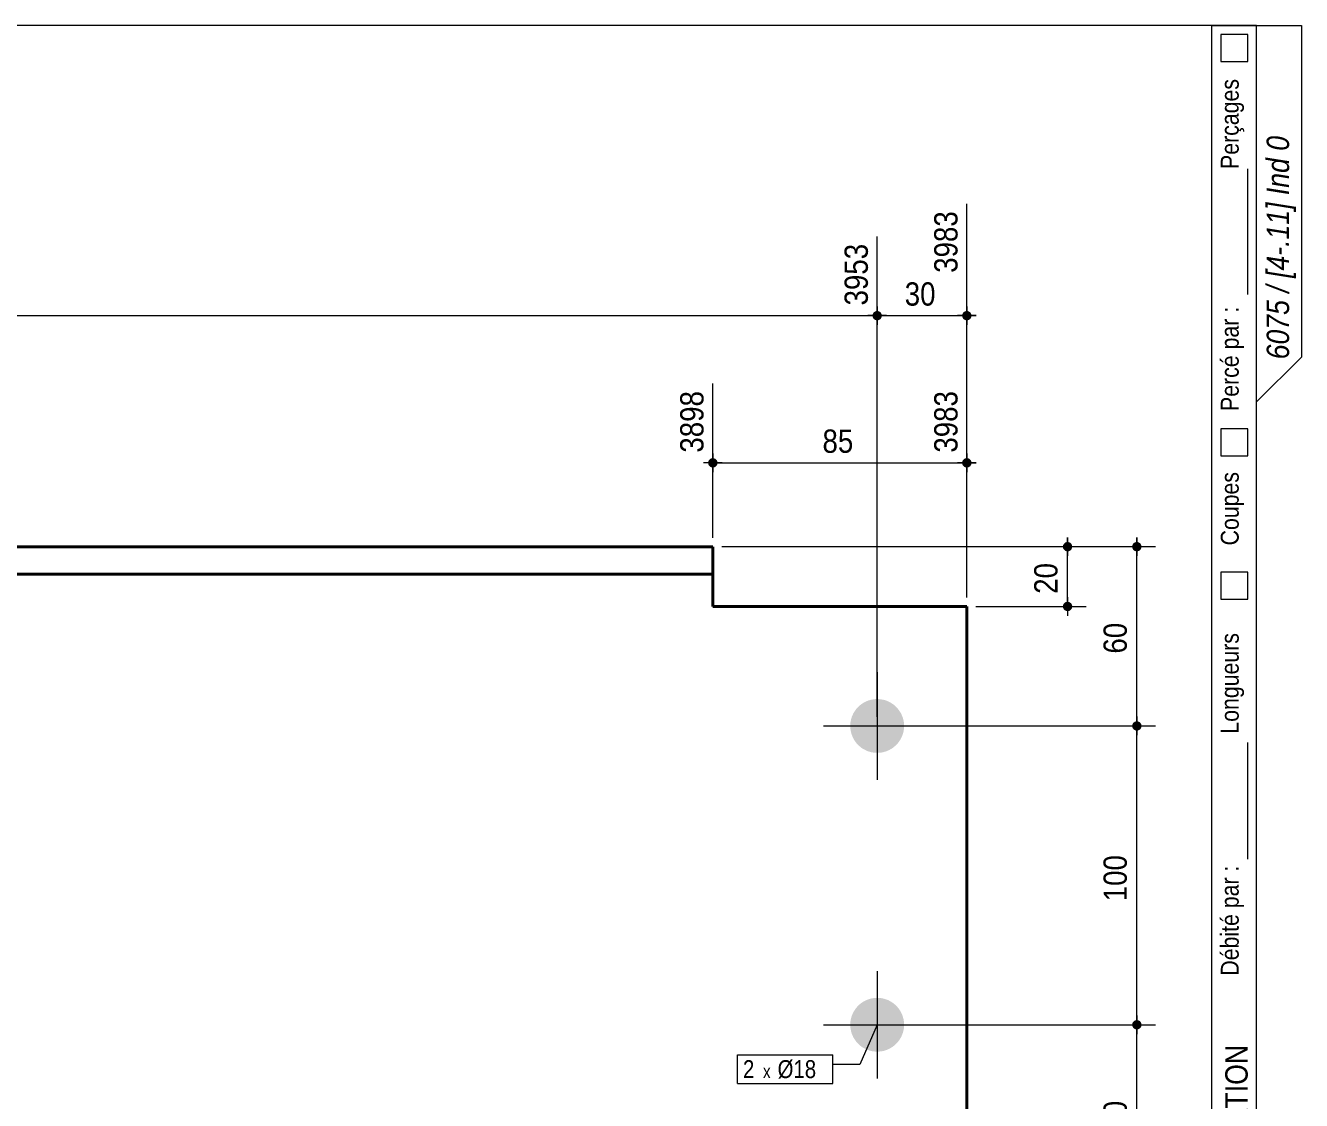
# Model space of a CAD drawing. Header units: millimetres. Extents: x 2 to 287, y 5 to 195.
# Drawn here: x 144.7 to 287, y 75.1 to 195 of the extents above; entities that cross this region are included whole.
import ezdxf

# ---------------------------------------------------------------- set-up
doc = ezdxf.new("R2010")
doc.units = ezdxf.units.MM
doc.linetypes.add('CACHE2', pattern=[1.190625, 0.79375, -0.396875])
for name, color, linetype, lineweight in [('Autre type objet', 1, 'Continuous', 0), ('Boulon', 7, 'Continuous', 0), ('Cache', 7, 'Continuous', 0), ('Cotation', 7, 'Continuous', 0), ('Désignation boulon', 3, 'Continuous', 0), ('Feuille dessin', 5, 'Continuous', 0), ('Piece', 2, 'Continuous', 0)]:
    doc.layers.add(name, color=color, linetype=linetype, lineweight=lineweight)
doc.styles.add('ARIAL', font='ARIAL.TTF')
doc.styles.add('ARIAL_ITALIC', font='ARIALI.TTF')
doc.styles.add('COMIC_SANS_MS', font='COMIC.TTF')

# ---------------------------------------------------------------- blocks, each defined once
blk = doc.blocks.new('*A1')
at = {"layer": 'Boulon'}
for points in [[(236.68, 116.93), (236.68, 117), (236.69, 117.08), (236.69, 117.15), (236.7, 117.22), (236.71, 117.3), (236.72, 117.37), (236.74, 117.44), (236.75, 117.51), (236.77, 117.59), (236.79, 117.66), (236.81, 117.73), (236.83, 117.8), (236.85, 117.87), (236.88, 117.94), (236.91, 118.01), (236.94, 118.07), (236.97, 118.14), (237, 118.21), (237.03, 118.27), (237.07, 118.34), (237.11, 118.4), (237.15, 118.46), (237.19, 118.52), (237.23, 118.58), (237.27, 118.64), (237.31, 118.7), (237.36, 118.76), (237.41, 118.82), (237.46, 118.87), (237.51, 118.93), (237.56, 118.98), (237.61, 119.03), (237.66, 119.08), (237.72, 119.13), (237.78, 119.18), (237.83, 119.22), (237.89, 119.27), (237.95, 119.31), (238.01, 119.35), (238.07, 119.39), (238.14, 119.43), (238.2, 119.47), (238.27, 119.5), (238.33, 119.54), (238.4, 119.57), (238.46, 119.6), (238.53, 119.63), (238.6, 119.66), (238.67, 119.68), (238.74, 119.71), (238.81, 119.73), (238.88, 119.75), (238.95, 119.77), (239.02, 119.78), (239.09, 119.8), (239.17, 119.81), (239.24, 119.82), (239.31, 119.83), (239.39, 119.84), (239.46, 119.85), (239.53, 119.85), (239.61, 119.86), (239.68, 119.86), (239.75, 119.86), (239.83, 119.85), (239.9, 119.85), (239.97, 119.84), (240.05, 119.83), (240.12, 119.82), (240.19, 119.81), (240.26, 119.8), (240.34, 119.78), (240.41, 119.77), (240.48, 119.75), (240.55, 119.73), (240.62, 119.71), (240.69, 119.68), (240.76, 119.66), (240.83, 119.63), (240.9, 119.6), (240.96, 119.57), (241.03, 119.54), (241.09, 119.5), (241.16, 119.47), (241.22, 119.43), (241.28, 119.39), (241.35, 119.35), (241.41, 119.31), (241.47, 119.27), (241.53, 119.22), (241.58, 119.18), (241.64, 119.13), (241.69, 119.08), (241.75, 119.03), (241.8, 118.98), (241.85, 118.93), (241.9, 118.87), (241.95, 118.82), (242, 118.76), (242.04, 118.7), (242.09, 118.64), (242.13, 118.58), (242.17, 118.52), (242.21, 118.46), (242.25, 118.4), (242.29, 118.34), (242.33, 118.27), (242.36, 118.21), (242.39, 118.14), (242.42, 118.07), (242.45, 118.01), (242.48, 117.94), (242.5, 117.87), (242.53, 117.8), (242.55, 117.73), (242.57, 117.66), (242.59, 117.59), (242.61, 117.51), (242.62, 117.44), (242.64, 117.37), (242.65, 117.3), (242.66, 117.22), (242.67, 117.15), (242.67, 117.08), (242.68, 117), (242.68, 116.93), (242.68, 116.86), (242.68, 116.78), (242.68, 116.71), (242.67, 116.64), (242.67, 116.56), (242.66, 116.49), (242.65, 116.42), (242.64, 116.34), (242.62, 116.27), (242.61, 116.2), (242.59, 116.13), (242.57, 116.06), (242.55, 115.99), (242.53, 115.92), (242.5, 115.85), (242.48, 115.78), (242.45, 115.71), (242.42, 115.64), (242.39, 115.57), (242.36, 115.51), (242.33, 115.44), (242.29, 115.38), (242.25, 115.31), (242.21, 115.25), (242.17, 115.19), (242.13, 115.13), (242.09, 115.07), (242.04, 115.01), (242, 114.95), (241.95, 114.9), (241.9, 114.84), (241.85, 114.79), (241.8, 114.74), (241.75, 114.68), (241.69, 114.63), (241.64, 114.59), (241.58, 114.54), (241.53, 114.49), (241.47, 114.45), (241.41, 114.4), (241.35, 114.36), (241.28, 114.32), (241.22, 114.28), (241.16, 114.25), (241.09, 114.21), (241.03, 114.18), (240.96, 114.15), (240.9, 114.11), (240.83, 114.09), (240.76, 114.06), (240.69, 114.03), (240.62, 114.01), (240.55, 113.99), (240.48, 113.97), (240.41, 113.95), (240.34, 113.93), (240.26, 113.91), (240.19, 113.9), (240.12, 113.89), (240.05, 113.88), (239.97, 113.87), (239.9, 113.87), (239.83, 113.86), (239.75, 113.86), (239.68, 113.86), (239.61, 113.86), (239.53, 113.86), (239.46, 113.87), (239.39, 113.87), (239.31, 113.88), (239.24, 113.89), (239.17, 113.9), (239.09, 113.91), (239.02, 113.93), (238.95, 113.95), (238.88, 113.97), (238.81, 113.99), (238.74, 114.01), (238.67, 114.03), (238.6, 114.06), (238.53, 114.09), (238.46, 114.11), (238.4, 114.15), (238.33, 114.18), (238.27, 114.21), (238.2, 114.25), (238.14, 114.28), (238.07, 114.32), (238.01, 114.36), (237.95, 114.4), (237.89, 114.45), (237.83, 114.49), (237.78, 114.54), (237.72, 114.59), (237.66, 114.63), (237.61, 114.68), (237.56, 114.74), (237.51, 114.79), (237.46, 114.84), (237.41, 114.9), (237.36, 114.95), (237.31, 115.01), (237.27, 115.07), (237.23, 115.13), (237.19, 115.19), (237.15, 115.25), (237.11, 115.31), (237.07, 115.38), (237.03, 115.44), (237, 115.51), (236.97, 115.57), (236.94, 115.64), (236.91, 115.71), (236.88, 115.78), (236.85, 115.85), (236.83, 115.92), (236.81, 115.99), (236.79, 116.06), (236.77, 116.13), (236.75, 116.2), (236.74, 116.27), (236.72, 116.34), (236.71, 116.42), (236.7, 116.49), (236.69, 116.56), (236.69, 116.64), (236.68, 116.71), (236.68, 116.78), (236.68, 116.86)], [(236.68, 83.6), (236.68, 83.67), (236.69, 83.74), (236.69, 83.82), (236.7, 83.89), (236.71, 83.96), (236.72, 84.04), (236.74, 84.11), (236.75, 84.18), (236.77, 84.25), (236.79, 84.32), (236.81, 84.39), (236.83, 84.46), (236.85, 84.53), (236.88, 84.6), (236.91, 84.67), (236.94, 84.74), (236.97, 84.81), (237, 84.87), (237.03, 84.94), (237.07, 85), (237.11, 85.07), (237.15, 85.13), (237.19, 85.19), (237.23, 85.25), (237.27, 85.31), (237.31, 85.37), (237.36, 85.43), (237.41, 85.48), (237.46, 85.54), (237.51, 85.59), (237.56, 85.65), (237.61, 85.7), (237.66, 85.75), (237.72, 85.8), (237.78, 85.84), (237.83, 85.89), (237.89, 85.93), (237.95, 85.98), (238.01, 86.02), (238.07, 86.06), (238.14, 86.1), (238.2, 86.13), (238.27, 86.17), (238.33, 86.2), (238.4, 86.24), (238.46, 86.27), (238.53, 86.3), (238.6, 86.32), (238.67, 86.35), (238.74, 86.37), (238.81, 86.39), (238.88, 86.42), (238.95, 86.43), (239.02, 86.45), (239.09, 86.47), (239.17, 86.48), (239.24, 86.49), (239.31, 86.5), (239.39, 86.51), (239.46, 86.52), (239.53, 86.52), (239.61, 86.52), (239.68, 86.52), (239.75, 86.52), (239.83, 86.52), (239.9, 86.52), (239.97, 86.51), (240.05, 86.5), (240.12, 86.49), (240.19, 86.48), (240.26, 86.47), (240.34, 86.45), (240.41, 86.43), (240.48, 86.42), (240.55, 86.39), (240.62, 86.37), (240.69, 86.35), (240.76, 86.32), (240.83, 86.3), (240.9, 86.27), (240.96, 86.24), (241.03, 86.2), (241.09, 86.17), (241.16, 86.13), (241.22, 86.1), (241.28, 86.06), (241.35, 86.02), (241.41, 85.98), (241.47, 85.93), (241.53, 85.89), (241.58, 85.84), (241.64, 85.8), (241.69, 85.75), (241.75, 85.7), (241.8, 85.65), (241.85, 85.59), (241.9, 85.54), (241.95, 85.48), (242, 85.43), (242.04, 85.37), (242.09, 85.31), (242.13, 85.25), (242.17, 85.19), (242.21, 85.13), (242.25, 85.07), (242.29, 85), (242.33, 84.94), (242.36, 84.87), (242.39, 84.81), (242.42, 84.74), (242.45, 84.67), (242.48, 84.6), (242.5, 84.53), (242.53, 84.46), (242.55, 84.39), (242.57, 84.32), (242.59, 84.25), (242.61, 84.18), (242.62, 84.11), (242.64, 84.04), (242.65, 83.96), (242.66, 83.89), (242.67, 83.82), (242.67, 83.74), (242.68, 83.67), (242.68, 83.6), (242.68, 83.52), (242.68, 83.45), (242.68, 83.38), (242.67, 83.3), (242.67, 83.23), (242.66, 83.16), (242.65, 83.08), (242.64, 83.01), (242.62, 82.94), (242.61, 82.87), (242.59, 82.79), (242.57, 82.72), (242.55, 82.65), (242.53, 82.58), (242.5, 82.51), (242.48, 82.44), (242.45, 82.38), (242.42, 82.31), (242.39, 82.24), (242.36, 82.17), (242.33, 82.11), (242.29, 82.05), (242.25, 81.98), (242.21, 81.92), (242.17, 81.86), (242.13, 81.8), (242.09, 81.74), (242.04, 81.68), (242, 81.62), (241.95, 81.56), (241.9, 81.51), (241.85, 81.46), (241.8, 81.4), (241.75, 81.35), (241.69, 81.3), (241.64, 81.25), (241.58, 81.2), (241.53, 81.16), (241.47, 81.11), (241.41, 81.07), (241.35, 81.03), (241.28, 80.99), (241.22, 80.95), (241.16, 80.91), (241.09, 80.88), (241.03, 80.84), (240.96, 80.81), (240.9, 80.78), (240.83, 80.75), (240.76, 80.72), (240.69, 80.7), (240.62, 80.68), (240.55, 80.65), (240.48, 80.63), (240.41, 80.61), (240.34, 80.6), (240.26, 80.58), (240.19, 80.57), (240.12, 80.56), (240.05, 80.55), (239.97, 80.54), (239.9, 80.53), (239.83, 80.53), (239.75, 80.52), (239.68, 80.52), (239.61, 80.52), (239.53, 80.53), (239.46, 80.53), (239.39, 80.54), (239.31, 80.55), (239.24, 80.56), (239.17, 80.57), (239.09, 80.58), (239.02, 80.6), (238.95, 80.61), (238.88, 80.63), (238.81, 80.65), (238.74, 80.68), (238.67, 80.7), (238.6, 80.72), (238.53, 80.75), (238.46, 80.78), (238.4, 80.81), (238.33, 80.84), (238.27, 80.88), (238.2, 80.91), (238.14, 80.95), (238.07, 80.99), (238.01, 81.03), (237.95, 81.07), (237.89, 81.11), (237.83, 81.16), (237.78, 81.2), (237.72, 81.25), (237.66, 81.3), (237.61, 81.35), (237.56, 81.4), (237.51, 81.46), (237.46, 81.51), (237.41, 81.56), (237.36, 81.62), (237.31, 81.68), (237.27, 81.74), (237.23, 81.8), (237.19, 81.86), (237.15, 81.92), (237.11, 81.98), (237.07, 82.05), (237.03, 82.11), (237, 82.17), (236.97, 82.24), (236.94, 82.31), (236.91, 82.38), (236.88, 82.44), (236.85, 82.51), (236.83, 82.58), (236.81, 82.65), (236.79, 82.72), (236.77, 82.79), (236.75, 82.87), (236.74, 82.94), (236.72, 83.01), (236.71, 83.08), (236.7, 83.16), (236.69, 83.23), (236.69, 83.3), (236.68, 83.38), (236.68, 83.45), (236.68, 83.52)]]:
    blk.add_hatch(color=256, dxfattribs=at).paths.add_polyline_path(points, flags=17)
at = {"layer": 'Boulon', "linetype": 'Continuous', "lineweight": 0}
for p, q in [((239.68, 122.86), (239.68, 110.86)), ((233.68, 116.86), (245.68, 116.86)), ((239.68, 89.52), (239.68, 77.52)), ((233.68, 83.52), (245.68, 83.52))]:
    blk.add_line(p, q, dxfattribs=at)
blk = doc.blocks.new('*A3')
at = {"layer": 'Cache', "color": 7, "linetype": 'CACHE2', "lineweight": 20}
blk.add_line((249.679859, 70.190429), (249.679859, 130.190429), dxfattribs=at)
at = {"layer": 'Piece', "color": 2, "linetype": 'Continuous', "lineweight": 40}
for p, q in [((221.346412, 136.857096), (141.346412, 136.857096)), ((221.346412, 136.857096), (221.346412, 133.79043)), ((221.346412, 133.79043), (141.346412, 133.79043)), ((221.346412, 133.79043), (221.346412, 130.190429)), ((221.346412, 130.190429), (249.679859, 130.190429)), ((249.679745, 70.190429), (249.679745, 130.190429))]:
    blk.add_line(p, q, dxfattribs=at)
blk = doc.blocks.new('*A4')
at = {"layer": 'Feuille dessin', "linetype": 'Continuous', "lineweight": 0}
for p, q in [((282, 195), (5, 195)), ((282, 5), (282, 195))]:
    blk.add_line(p, q, dxfattribs=at)
blk = doc.blocks.new('*A5')
at = {"layer": 'Autre type objet', "linetype": 'Continuous', "lineweight": 0}
for p, q in [((277, 42), (277, 195)), ((277, 195), (287, 195)), ((282, 42), (282, 195)), ((287, 195), (287, 158)), ((278, 194), (278, 191)), ((281, 194), (278, 194)), ((281, 191), (281, 194)), ((278, 191), (281, 191)), ((281, 165), (281, 179)), ((287, 158), (282, 153)), ((278, 150), (278, 147)), ((281, 150), (278, 150)), ((281, 147), (281, 150)), ((278, 147), (281, 147)), ((278, 134), (278, 131)), ((281, 134), (278, 134)), ((281, 131), (281, 134)), ((278, 131), (281, 131)), ((281, 102), (281, 115)), ((277, 42), (282, 42))]:
    blk.add_line(p, q, dxfattribs=at)
at = {"layer": 'Autre type objet', "width": 0.85}
for s, height, style, p in [('Perçages', 2, 'ARIAL', (280, 179)), ('6075 / [4-.11] Ind 0', 2.5, 'ARIAL_ITALIC', (285.619109, 157.760245)), ('Percé par :', 2, 'ARIAL', (280, 152)), ('Coupes', 2, 'ARIAL', (280, 137)), ('Longueurs', 2, 'ARIAL', (280, 116)), ('Débité par :', 2, 'ARIAL', (280, 89)), ('CONTROLE FABRICATION', 2.5, 'ARIAL', (281, 44))]:
    blk.add_text(s, height=height, rotation=90, dxfattribs=dict(at, style=style)).set_placement(p)
blk = doc.blocks.new('*A12')
at = {"layer": 'Cotation'}
for points in [[(268.61, 83), (268.59, 83.01), (268.56, 83.01), (268.54, 83.01), (268.51, 83.02), (268.49, 83.03), (268.46, 83.03), (268.44, 83.04), (268.42, 83.05), (268.39, 83.07), (268.37, 83.08), (268.35, 83.09), (268.33, 83.11), (268.31, 83.12), (268.29, 83.14), (268.27, 83.16), (268.25, 83.17), (268.24, 83.19), (268.22, 83.21), (268.21, 83.23), (268.19, 83.26), (268.18, 83.28), (268.17, 83.3), (268.16, 83.32), (268.15, 83.35), (268.14, 83.37), (268.13, 83.4), (268.13, 83.42), (268.12, 83.45), (268.12, 83.47), (268.12, 83.5), (268.12, 83.52), (268.12, 83.55), (268.12, 83.57), (268.12, 83.6), (268.13, 83.63), (268.13, 83.65), (268.14, 83.67), (268.15, 83.7), (268.16, 83.72), (268.17, 83.75), (268.18, 83.77), (268.19, 83.79), (268.21, 83.81), (268.22, 83.83), (268.24, 83.85), (268.25, 83.87), (268.27, 83.89), (268.29, 83.91), (268.31, 83.93), (268.33, 83.94), (268.35, 83.96), (268.37, 83.97), (268.39, 83.98), (268.42, 83.99), (268.44, 84), (268.46, 84.01), (268.49, 84.02), (268.51, 84.03), (268.54, 84.03), (268.56, 84.04), (268.59, 84.04), (268.61, 84.04), (268.64, 84.04), (268.66, 84.04), (268.69, 84.04), (268.72, 84.04), (268.74, 84.03), (268.77, 84.03), (268.79, 84.02), (268.81, 84.01), (268.84, 84), (268.86, 83.99), (268.88, 83.98), (268.91, 83.97), (268.93, 83.96), (268.95, 83.94), (268.97, 83.93), (268.99, 83.91), (269.01, 83.89), (269.02, 83.87), (269.04, 83.85), (269.06, 83.83), (269.07, 83.81), (269.09, 83.79), (269.1, 83.77), (269.11, 83.75), (269.12, 83.72), (269.13, 83.7), (269.14, 83.67), (269.14, 83.65), (269.15, 83.63), (269.15, 83.6), (269.16, 83.57), (269.16, 83.55), (269.16, 83.52), (269.16, 83.5), (269.16, 83.47), (269.15, 83.45), (269.15, 83.42), (269.14, 83.4), (269.14, 83.37), (269.13, 83.35), (269.12, 83.32), (269.11, 83.3), (269.1, 83.28), (269.09, 83.26), (269.07, 83.23), (269.06, 83.21), (269.04, 83.19), (269.02, 83.17), (269.01, 83.16), (268.99, 83.14), (268.97, 83.12), (268.95, 83.11), (268.93, 83.09), (268.91, 83.08), (268.88, 83.07), (268.86, 83.05), (268.84, 83.04), (268.81, 83.03), (268.79, 83.03), (268.77, 83.02), (268.74, 83.01), (268.72, 83.01), (268.69, 83.01), (268.66, 83), (268.64, 83)], [(268.61, 63), (268.59, 63.01), (268.56, 63.01), (268.54, 63.01), (268.51, 63.02), (268.49, 63.03), (268.46, 63.03), (268.44, 63.04), (268.42, 63.05), (268.39, 63.07), (268.37, 63.08), (268.35, 63.09), (268.33, 63.11), (268.31, 63.12), (268.29, 63.14), (268.27, 63.16), (268.25, 63.17), (268.24, 63.19), (268.22, 63.21), (268.21, 63.23), (268.19, 63.26), (268.18, 63.28), (268.17, 63.3), (268.16, 63.32), (268.15, 63.35), (268.14, 63.37), (268.13, 63.4), (268.13, 63.42), (268.12, 63.45), (268.12, 63.47), (268.12, 63.5), (268.12, 63.52), (268.12, 63.55), (268.12, 63.57), (268.12, 63.6), (268.13, 63.63), (268.13, 63.65), (268.14, 63.67), (268.15, 63.7), (268.16, 63.72), (268.17, 63.75), (268.18, 63.77), (268.19, 63.79), (268.21, 63.81), (268.22, 63.83), (268.24, 63.85), (268.25, 63.87), (268.27, 63.89), (268.29, 63.91), (268.31, 63.93), (268.33, 63.94), (268.35, 63.96), (268.37, 63.97), (268.39, 63.98), (268.42, 63.99), (268.44, 64), (268.46, 64.01), (268.49, 64.02), (268.51, 64.03), (268.54, 64.03), (268.56, 64.04), (268.59, 64.04), (268.61, 64.04), (268.64, 64.04), (268.66, 64.04), (268.69, 64.04), (268.72, 64.04), (268.74, 64.03), (268.77, 64.03), (268.79, 64.02), (268.81, 64.01), (268.84, 64), (268.86, 63.99), (268.88, 63.98), (268.91, 63.97), (268.93, 63.96), (268.95, 63.94), (268.97, 63.93), (268.99, 63.91), (269.01, 63.89), (269.02, 63.87), (269.04, 63.85), (269.06, 63.83), (269.07, 63.81), (269.09, 63.79), (269.1, 63.77), (269.11, 63.75), (269.12, 63.72), (269.13, 63.7), (269.14, 63.67), (269.14, 63.65), (269.15, 63.63), (269.15, 63.6), (269.16, 63.57), (269.16, 63.55), (269.16, 63.52), (269.16, 63.5), (269.16, 63.47), (269.15, 63.45), (269.15, 63.42), (269.14, 63.4), (269.14, 63.37), (269.13, 63.35), (269.12, 63.32), (269.11, 63.3), (269.1, 63.28), (269.09, 63.26), (269.07, 63.23), (269.06, 63.21), (269.04, 63.19), (269.02, 63.17), (269.01, 63.16), (268.99, 63.14), (268.97, 63.12), (268.95, 63.11), (268.93, 63.09), (268.91, 63.08), (268.88, 63.07), (268.86, 63.05), (268.84, 63.04), (268.81, 63.03), (268.79, 63.03), (268.77, 63.02), (268.74, 63.01), (268.72, 63.01), (268.69, 63.01), (268.66, 63), (268.64, 63)]]:
    blk.add_hatch(color=256, dxfattribs=at).paths.add_polyline_path(points, flags=17)
at = {"layer": 'Cotation', "linetype": 'Continuous', "lineweight": 0}
for p, q in [((268.64, 84.56), (268.64, 82.48)), ((268.64, 83.52), (268.64, 84.56)), ((240.68, 83.52), (270.72, 83.52)), ((267.6, 83.52), (269.68, 83.52)), ((268.64, 63.52), (268.64, 83.52)), ((268.64, 64.56), (268.64, 62.48)), ((222.35, 63.52), (270.72, 63.52)), ((267.6, 63.52), (269.68, 63.52)), ((268.64, 63.52), (268.64, 62.48))]:
    blk.add_line(p, q, dxfattribs=at)
at = {"layer": 'Cotation'}
for p in [(268.64, 83.52), (268.64, 63.52)]:
    blk.add_point(p, dxfattribs=at)
at = {"layer": 'Cotation', "style": 'ARIAL', "width": 0.85}
blk.add_text('60', height=2.6, rotation=90.0002, dxfattribs=at).set_placement((267.52, 71.6))
blk = doc.blocks.new('*A13')
at = {"layer": 'Cotation'}
for points in [[(268.61, 116.34), (268.59, 116.34), (268.56, 116.34), (268.54, 116.35), (268.51, 116.35), (268.49, 116.36), (268.46, 116.37), (268.44, 116.38), (268.42, 116.39), (268.39, 116.4), (268.37, 116.41), (268.35, 116.42), (268.33, 116.44), (268.31, 116.46), (268.29, 116.47), (268.27, 116.49), (268.25, 116.51), (268.24, 116.53), (268.22, 116.55), (268.21, 116.57), (268.19, 116.59), (268.18, 116.61), (268.17, 116.63), (268.16, 116.66), (268.15, 116.68), (268.14, 116.71), (268.13, 116.73), (268.13, 116.76), (268.12, 116.78), (268.12, 116.81), (268.12, 116.83), (268.12, 116.86), (268.12, 116.88), (268.12, 116.91), (268.12, 116.93), (268.13, 116.96), (268.13, 116.98), (268.14, 117.01), (268.15, 117.03), (268.16, 117.06), (268.17, 117.08), (268.18, 117.1), (268.19, 117.12), (268.21, 117.15), (268.22, 117.17), (268.24, 117.19), (268.25, 117.21), (268.27, 117.22), (268.29, 117.24), (268.31, 117.26), (268.33, 117.27), (268.35, 117.29), (268.37, 117.3), (268.39, 117.32), (268.42, 117.33), (268.44, 117.34), (268.46, 117.35), (268.49, 117.35), (268.51, 117.36), (268.54, 117.37), (268.56, 117.37), (268.59, 117.37), (268.61, 117.38), (268.64, 117.38), (268.66, 117.38), (268.69, 117.37), (268.72, 117.37), (268.74, 117.37), (268.77, 117.36), (268.79, 117.35), (268.81, 117.35), (268.84, 117.34), (268.86, 117.33), (268.88, 117.32), (268.91, 117.3), (268.93, 117.29), (268.95, 117.27), (268.97, 117.26), (268.99, 117.24), (269.01, 117.22), (269.02, 117.21), (269.04, 117.19), (269.06, 117.17), (269.07, 117.15), (269.09, 117.12), (269.1, 117.1), (269.11, 117.08), (269.12, 117.06), (269.13, 117.03), (269.14, 117.01), (269.14, 116.98), (269.15, 116.96), (269.15, 116.93), (269.16, 116.91), (269.16, 116.88), (269.16, 116.86), (269.16, 116.83), (269.16, 116.81), (269.15, 116.78), (269.15, 116.76), (269.14, 116.73), (269.14, 116.71), (269.13, 116.68), (269.12, 116.66), (269.11, 116.63), (269.1, 116.61), (269.09, 116.59), (269.07, 116.57), (269.06, 116.55), (269.04, 116.53), (269.02, 116.51), (269.01, 116.49), (268.99, 116.47), (268.97, 116.46), (268.95, 116.44), (268.93, 116.42), (268.91, 116.41), (268.88, 116.4), (268.86, 116.39), (268.84, 116.38), (268.81, 116.37), (268.79, 116.36), (268.77, 116.35), (268.74, 116.35), (268.72, 116.34), (268.69, 116.34), (268.66, 116.34), (268.64, 116.34)], [(268.61, 83), (268.59, 83.01), (268.56, 83.01), (268.54, 83.01), (268.51, 83.02), (268.49, 83.03), (268.46, 83.03), (268.44, 83.04), (268.42, 83.05), (268.39, 83.07), (268.37, 83.08), (268.35, 83.09), (268.33, 83.11), (268.31, 83.12), (268.29, 83.14), (268.27, 83.16), (268.25, 83.17), (268.24, 83.19), (268.22, 83.21), (268.21, 83.23), (268.19, 83.26), (268.18, 83.28), (268.17, 83.3), (268.16, 83.32), (268.15, 83.35), (268.14, 83.37), (268.13, 83.4), (268.13, 83.42), (268.12, 83.45), (268.12, 83.47), (268.12, 83.5), (268.12, 83.52), (268.12, 83.55), (268.12, 83.57), (268.12, 83.6), (268.13, 83.63), (268.13, 83.65), (268.14, 83.67), (268.15, 83.7), (268.16, 83.72), (268.17, 83.75), (268.18, 83.77), (268.19, 83.79), (268.21, 83.81), (268.22, 83.83), (268.24, 83.85), (268.25, 83.87), (268.27, 83.89), (268.29, 83.91), (268.31, 83.93), (268.33, 83.94), (268.35, 83.96), (268.37, 83.97), (268.39, 83.98), (268.42, 83.99), (268.44, 84), (268.46, 84.01), (268.49, 84.02), (268.51, 84.03), (268.54, 84.03), (268.56, 84.04), (268.59, 84.04), (268.61, 84.04), (268.64, 84.04), (268.66, 84.04), (268.69, 84.04), (268.72, 84.04), (268.74, 84.03), (268.77, 84.03), (268.79, 84.02), (268.81, 84.01), (268.84, 84), (268.86, 83.99), (268.88, 83.98), (268.91, 83.97), (268.93, 83.96), (268.95, 83.94), (268.97, 83.93), (268.99, 83.91), (269.01, 83.89), (269.02, 83.87), (269.04, 83.85), (269.06, 83.83), (269.07, 83.81), (269.09, 83.79), (269.1, 83.77), (269.11, 83.75), (269.12, 83.72), (269.13, 83.7), (269.14, 83.67), (269.14, 83.65), (269.15, 83.63), (269.15, 83.6), (269.16, 83.57), (269.16, 83.55), (269.16, 83.52), (269.16, 83.5), (269.16, 83.47), (269.15, 83.45), (269.15, 83.42), (269.14, 83.4), (269.14, 83.37), (269.13, 83.35), (269.12, 83.32), (269.11, 83.3), (269.1, 83.28), (269.09, 83.26), (269.07, 83.23), (269.06, 83.21), (269.04, 83.19), (269.02, 83.17), (269.01, 83.16), (268.99, 83.14), (268.97, 83.12), (268.95, 83.11), (268.93, 83.09), (268.91, 83.08), (268.88, 83.07), (268.86, 83.05), (268.84, 83.04), (268.81, 83.03), (268.79, 83.03), (268.77, 83.02), (268.74, 83.01), (268.72, 83.01), (268.69, 83.01), (268.66, 83), (268.64, 83)]]:
    blk.add_hatch(color=256, dxfattribs=at).paths.add_polyline_path(points, flags=17)
at = {"layer": 'Cotation', "linetype": 'Continuous', "lineweight": 0}
for p, q in [((240.68, 116.86), (270.72, 116.86)), ((267.6, 116.86), (269.68, 116.86)), ((268.64, 117.9), (268.64, 115.82)), ((268.64, 116.86), (268.64, 117.9)), ((268.64, 83.52), (268.64, 116.86)), ((268.64, 84.56), (268.64, 82.48)), ((240.68, 83.52), (270.72, 83.52)), ((267.6, 83.52), (269.68, 83.52)), ((268.64, 83.52), (268.64, 82.48))]:
    blk.add_line(p, q, dxfattribs=at)
at = {"layer": 'Cotation'}
for p in [(268.64, 116.86), (268.64, 83.52)]:
    blk.add_point(p, dxfattribs=at)
at = {"layer": 'Cotation', "style": 'ARIAL', "width": 0.85}
blk.add_text('100', height=2.6, rotation=90.0002, dxfattribs=at).set_placement((267.52, 97.3))
blk = doc.blocks.new('*A14')
at = {"layer": 'Cotation'}
for points in [[(268.61, 136.34), (268.59, 136.34), (268.56, 136.34), (268.54, 136.35), (268.51, 136.35), (268.49, 136.36), (268.46, 136.37), (268.44, 136.38), (268.42, 136.39), (268.39, 136.4), (268.37, 136.41), (268.35, 136.42), (268.33, 136.44), (268.31, 136.46), (268.29, 136.47), (268.27, 136.49), (268.25, 136.51), (268.24, 136.53), (268.22, 136.55), (268.21, 136.57), (268.19, 136.59), (268.18, 136.61), (268.17, 136.63), (268.16, 136.66), (268.15, 136.68), (268.14, 136.71), (268.13, 136.73), (268.13, 136.76), (268.12, 136.78), (268.12, 136.81), (268.12, 136.83), (268.12, 136.86), (268.12, 136.88), (268.12, 136.91), (268.12, 136.93), (268.13, 136.96), (268.13, 136.98), (268.14, 137.01), (268.15, 137.03), (268.16, 137.06), (268.17, 137.08), (268.18, 137.1), (268.19, 137.12), (268.21, 137.15), (268.22, 137.17), (268.24, 137.19), (268.25, 137.21), (268.27, 137.22), (268.29, 137.24), (268.31, 137.26), (268.33, 137.27), (268.35, 137.29), (268.37, 137.3), (268.39, 137.32), (268.42, 137.33), (268.44, 137.34), (268.46, 137.35), (268.49, 137.35), (268.51, 137.36), (268.54, 137.37), (268.56, 137.37), (268.59, 137.37), (268.61, 137.38), (268.64, 137.38), (268.66, 137.38), (268.69, 137.37), (268.72, 137.37), (268.74, 137.37), (268.77, 137.36), (268.79, 137.35), (268.81, 137.35), (268.84, 137.34), (268.86, 137.33), (268.88, 137.32), (268.91, 137.3), (268.93, 137.29), (268.95, 137.27), (268.97, 137.26), (268.99, 137.24), (269.01, 137.22), (269.02, 137.21), (269.04, 137.19), (269.06, 137.17), (269.07, 137.15), (269.09, 137.12), (269.1, 137.1), (269.11, 137.08), (269.12, 137.06), (269.13, 137.03), (269.14, 137.01), (269.14, 136.98), (269.15, 136.96), (269.15, 136.93), (269.16, 136.91), (269.16, 136.88), (269.16, 136.86), (269.16, 136.83), (269.16, 136.81), (269.15, 136.78), (269.15, 136.76), (269.14, 136.73), (269.14, 136.71), (269.13, 136.68), (269.12, 136.66), (269.11, 136.63), (269.1, 136.61), (269.09, 136.59), (269.07, 136.57), (269.06, 136.55), (269.04, 136.53), (269.02, 136.51), (269.01, 136.49), (268.99, 136.47), (268.97, 136.46), (268.95, 136.44), (268.93, 136.42), (268.91, 136.41), (268.88, 136.4), (268.86, 136.39), (268.84, 136.38), (268.81, 136.37), (268.79, 136.36), (268.77, 136.35), (268.74, 136.35), (268.72, 136.34), (268.69, 136.34), (268.66, 136.34), (268.64, 136.34)], [(268.61, 116.34), (268.59, 116.34), (268.56, 116.34), (268.54, 116.35), (268.51, 116.35), (268.49, 116.36), (268.46, 116.37), (268.44, 116.38), (268.42, 116.39), (268.39, 116.4), (268.37, 116.41), (268.35, 116.42), (268.33, 116.44), (268.31, 116.46), (268.29, 116.47), (268.27, 116.49), (268.25, 116.51), (268.24, 116.53), (268.22, 116.55), (268.21, 116.57), (268.19, 116.59), (268.18, 116.61), (268.17, 116.63), (268.16, 116.66), (268.15, 116.68), (268.14, 116.71), (268.13, 116.73), (268.13, 116.76), (268.12, 116.78), (268.12, 116.81), (268.12, 116.83), (268.12, 116.86), (268.12, 116.88), (268.12, 116.91), (268.12, 116.93), (268.13, 116.96), (268.13, 116.98), (268.14, 117.01), (268.15, 117.03), (268.16, 117.06), (268.17, 117.08), (268.18, 117.1), (268.19, 117.12), (268.21, 117.15), (268.22, 117.17), (268.24, 117.19), (268.25, 117.21), (268.27, 117.22), (268.29, 117.24), (268.31, 117.26), (268.33, 117.27), (268.35, 117.29), (268.37, 117.3), (268.39, 117.32), (268.42, 117.33), (268.44, 117.34), (268.46, 117.35), (268.49, 117.35), (268.51, 117.36), (268.54, 117.37), (268.56, 117.37), (268.59, 117.37), (268.61, 117.38), (268.64, 117.38), (268.66, 117.38), (268.69, 117.37), (268.72, 117.37), (268.74, 117.37), (268.77, 117.36), (268.79, 117.35), (268.81, 117.35), (268.84, 117.34), (268.86, 117.33), (268.88, 117.32), (268.91, 117.3), (268.93, 117.29), (268.95, 117.27), (268.97, 117.26), (268.99, 117.24), (269.01, 117.22), (269.02, 117.21), (269.04, 117.19), (269.06, 117.17), (269.07, 117.15), (269.09, 117.12), (269.1, 117.1), (269.11, 117.08), (269.12, 117.06), (269.13, 117.03), (269.14, 117.01), (269.14, 116.98), (269.15, 116.96), (269.15, 116.93), (269.16, 116.91), (269.16, 116.88), (269.16, 116.86), (269.16, 116.83), (269.16, 116.81), (269.15, 116.78), (269.15, 116.76), (269.14, 116.73), (269.14, 116.71), (269.13, 116.68), (269.12, 116.66), (269.11, 116.63), (269.1, 116.61), (269.09, 116.59), (269.07, 116.57), (269.06, 116.55), (269.04, 116.53), (269.02, 116.51), (269.01, 116.49), (268.99, 116.47), (268.97, 116.46), (268.95, 116.44), (268.93, 116.42), (268.91, 116.41), (268.88, 116.4), (268.86, 116.39), (268.84, 116.38), (268.81, 116.37), (268.79, 116.36), (268.77, 116.35), (268.74, 116.35), (268.72, 116.34), (268.69, 116.34), (268.66, 116.34), (268.64, 116.34)]]:
    blk.add_hatch(color=256, dxfattribs=at).paths.add_polyline_path(points, flags=17)
at = {"layer": 'Cotation', "linetype": 'Continuous', "lineweight": 0}
for p, q in [((222.35, 136.86), (270.72, 136.86)), ((267.6, 136.86), (269.68, 136.86)), ((268.64, 137.9), (268.64, 135.82)), ((268.64, 136.86), (268.64, 137.9)), ((268.64, 116.86), (268.64, 136.86)), ((240.68, 116.86), (270.72, 116.86)), ((267.6, 116.86), (269.68, 116.86)), ((268.64, 117.9), (268.64, 115.82)), ((268.64, 116.86), (268.64, 115.82))]:
    blk.add_line(p, q, dxfattribs=at)
at = {"layer": 'Cotation'}
for p in [(268.64, 136.86), (268.64, 116.86)]:
    blk.add_point(p, dxfattribs=at)
at = {"layer": 'Cotation', "style": 'ARIAL', "width": 0.85}
blk.add_text('60', height=2.6, rotation=90.0002, dxfattribs=at).set_placement((267.52, 124.93))
blk = doc.blocks.new('*A16')
at = {"layer": 'Cotation'}
for points in [[(260.89, 136.34), (260.86, 136.34), (260.84, 136.34), (260.81, 136.35), (260.79, 136.35), (260.76, 136.36), (260.74, 136.37), (260.72, 136.38), (260.69, 136.39), (260.67, 136.4), (260.65, 136.41), (260.63, 136.42), (260.6, 136.44), (260.58, 136.46), (260.57, 136.47), (260.55, 136.49), (260.53, 136.51), (260.51, 136.53), (260.5, 136.55), (260.48, 136.57), (260.47, 136.59), (260.46, 136.61), (260.44, 136.63), (260.43, 136.66), (260.42, 136.68), (260.42, 136.71), (260.41, 136.73), (260.4, 136.76), (260.4, 136.78), (260.4, 136.81), (260.39, 136.83), (260.39, 136.86), (260.39, 136.88), (260.4, 136.91), (260.4, 136.93), (260.4, 136.96), (260.41, 136.98), (260.42, 137.01), (260.42, 137.03), (260.43, 137.06), (260.44, 137.08), (260.46, 137.1), (260.47, 137.12), (260.48, 137.15), (260.5, 137.17), (260.51, 137.19), (260.53, 137.21), (260.55, 137.22), (260.57, 137.24), (260.58, 137.26), (260.6, 137.27), (260.63, 137.29), (260.65, 137.3), (260.67, 137.32), (260.69, 137.33), (260.72, 137.34), (260.74, 137.35), (260.76, 137.35), (260.79, 137.36), (260.81, 137.37), (260.84, 137.37), (260.86, 137.37), (260.89, 137.38), (260.91, 137.38), (260.94, 137.38), (260.97, 137.37), (260.99, 137.37), (261.02, 137.37), (261.04, 137.36), (261.07, 137.35), (261.09, 137.35), (261.11, 137.34), (261.14, 137.33), (261.16, 137.32), (261.18, 137.3), (261.2, 137.29), (261.22, 137.27), (261.24, 137.26), (261.26, 137.24), (261.28, 137.22), (261.3, 137.21), (261.32, 137.19), (261.33, 137.17), (261.35, 137.15), (261.36, 137.12), (261.37, 137.1), (261.38, 137.08), (261.39, 137.06), (261.4, 137.03), (261.41, 137.01), (261.42, 136.98), (261.42, 136.96), (261.43, 136.93), (261.43, 136.91), (261.43, 136.88), (261.43, 136.86), (261.43, 136.83), (261.43, 136.81), (261.43, 136.78), (261.42, 136.76), (261.42, 136.73), (261.41, 136.71), (261.4, 136.68), (261.39, 136.66), (261.38, 136.63), (261.37, 136.61), (261.36, 136.59), (261.35, 136.57), (261.33, 136.55), (261.32, 136.53), (261.3, 136.51), (261.28, 136.49), (261.26, 136.47), (261.24, 136.46), (261.22, 136.44), (261.2, 136.42), (261.18, 136.41), (261.16, 136.4), (261.14, 136.39), (261.11, 136.38), (261.09, 136.37), (261.07, 136.36), (261.04, 136.35), (261.02, 136.35), (260.99, 136.34), (260.97, 136.34), (260.94, 136.34), (260.91, 136.34)], [(260.89, 129.67), (260.86, 129.67), (260.84, 129.68), (260.81, 129.68), (260.79, 129.69), (260.76, 129.69), (260.74, 129.7), (260.72, 129.71), (260.69, 129.72), (260.67, 129.73), (260.65, 129.74), (260.63, 129.76), (260.6, 129.77), (260.58, 129.79), (260.57, 129.81), (260.55, 129.82), (260.53, 129.84), (260.51, 129.86), (260.5, 129.88), (260.48, 129.9), (260.47, 129.92), (260.46, 129.95), (260.44, 129.97), (260.43, 129.99), (260.42, 130.02), (260.42, 130.04), (260.41, 130.06), (260.4, 130.09), (260.4, 130.11), (260.4, 130.14), (260.39, 130.16), (260.39, 130.19), (260.39, 130.22), (260.4, 130.24), (260.4, 130.27), (260.4, 130.29), (260.41, 130.32), (260.42, 130.34), (260.42, 130.37), (260.43, 130.39), (260.44, 130.41), (260.46, 130.44), (260.47, 130.46), (260.48, 130.48), (260.5, 130.5), (260.51, 130.52), (260.53, 130.54), (260.55, 130.56), (260.57, 130.58), (260.58, 130.59), (260.6, 130.61), (260.63, 130.62), (260.65, 130.64), (260.67, 130.65), (260.69, 130.66), (260.72, 130.67), (260.74, 130.68), (260.76, 130.69), (260.79, 130.69), (260.81, 130.7), (260.84, 130.7), (260.86, 130.71), (260.89, 130.71), (260.91, 130.71), (260.94, 130.71), (260.97, 130.71), (260.99, 130.7), (261.02, 130.7), (261.04, 130.69), (261.07, 130.69), (261.09, 130.68), (261.11, 130.67), (261.14, 130.66), (261.16, 130.65), (261.18, 130.64), (261.2, 130.62), (261.22, 130.61), (261.24, 130.59), (261.26, 130.58), (261.28, 130.56), (261.3, 130.54), (261.32, 130.52), (261.33, 130.5), (261.35, 130.48), (261.36, 130.46), (261.37, 130.44), (261.38, 130.41), (261.39, 130.39), (261.4, 130.37), (261.41, 130.34), (261.42, 130.32), (261.42, 130.29), (261.43, 130.27), (261.43, 130.24), (261.43, 130.22), (261.43, 130.19), (261.43, 130.16), (261.43, 130.14), (261.43, 130.11), (261.42, 130.09), (261.42, 130.06), (261.41, 130.04), (261.4, 130.02), (261.39, 129.99), (261.38, 129.97), (261.37, 129.95), (261.36, 129.92), (261.35, 129.9), (261.33, 129.88), (261.32, 129.86), (261.3, 129.84), (261.28, 129.82), (261.26, 129.81), (261.24, 129.79), (261.22, 129.77), (261.2, 129.76), (261.18, 129.74), (261.16, 129.73), (261.14, 129.72), (261.11, 129.71), (261.09, 129.7), (261.07, 129.69), (261.04, 129.69), (261.02, 129.68), (260.99, 129.68), (260.97, 129.67), (260.94, 129.67), (260.91, 129.67)]]:
    blk.add_hatch(color=256, dxfattribs=at).paths.add_polyline_path(points, flags=17)
at = {"layer": 'Cotation', "linetype": 'Continuous', "lineweight": 0}
for p, q in [((222.35, 136.86), (262.99, 136.86)), ((259.87, 136.86), (261.95, 136.86)), ((260.91, 137.9), (260.91, 135.82)), ((260.91, 136.86), (260.91, 137.9)), ((260.91, 130.19), (260.91, 136.86)), ((260.91, 131.23), (260.91, 129.15)), ((250.68, 130.19), (262.99, 130.19)), ((259.87, 130.19), (261.95, 130.19)), ((260.91, 130.19), (260.91, 129.15))]:
    blk.add_line(p, q, dxfattribs=at)
at = {"layer": 'Cotation'}
for p in [(260.91, 136.86), (260.91, 130.19)]:
    blk.add_point(p, dxfattribs=at)
at = {"layer": 'Cotation', "style": 'ARIAL', "width": 0.85}
blk.add_text('20', height=2.6, rotation=90.0002, dxfattribs=at).set_placement((259.79, 131.6))
blk = doc.blocks.new('*A20')
at = {"layer": 'Cotation'}
for points in [[(221.32, 145.69), (221.3, 145.69), (221.27, 145.7), (221.24, 145.7), (221.22, 145.71), (221.2, 145.71), (221.17, 145.72), (221.15, 145.73), (221.12, 145.74), (221.1, 145.75), (221.08, 145.76), (221.06, 145.78), (221.04, 145.79), (221.02, 145.81), (221, 145.83), (220.98, 145.84), (220.96, 145.86), (220.94, 145.88), (220.93, 145.9), (220.91, 145.92), (220.9, 145.94), (220.89, 145.97), (220.88, 145.99), (220.87, 146.01), (220.86, 146.04), (220.85, 146.06), (220.84, 146.08), (220.84, 146.11), (220.83, 146.13), (220.83, 146.16), (220.83, 146.18), (220.83, 146.21), (220.83, 146.24), (220.83, 146.26), (220.83, 146.29), (220.84, 146.31), (220.84, 146.34), (220.85, 146.36), (220.86, 146.39), (220.87, 146.41), (220.88, 146.43), (220.89, 146.46), (220.9, 146.48), (220.91, 146.5), (220.93, 146.52), (220.94, 146.54), (220.96, 146.56), (220.98, 146.58), (221, 146.6), (221.02, 146.61), (221.04, 146.63), (221.06, 146.64), (221.08, 146.66), (221.1, 146.67), (221.12, 146.68), (221.15, 146.69), (221.17, 146.7), (221.2, 146.71), (221.22, 146.71), (221.24, 146.72), (221.27, 146.72), (221.3, 146.73), (221.32, 146.73), (221.35, 146.73), (221.37, 146.73), (221.4, 146.73), (221.42, 146.72), (221.45, 146.72), (221.47, 146.71), (221.5, 146.71), (221.52, 146.7), (221.55, 146.69), (221.57, 146.68), (221.59, 146.67), (221.61, 146.66), (221.64, 146.64), (221.66, 146.63), (221.68, 146.61), (221.7, 146.6), (221.71, 146.58), (221.73, 146.56), (221.75, 146.54), (221.76, 146.52), (221.78, 146.5), (221.79, 146.48), (221.81, 146.46), (221.82, 146.43), (221.83, 146.41), (221.84, 146.39), (221.84, 146.36), (221.85, 146.34), (221.86, 146.31), (221.86, 146.29), (221.86, 146.26), (221.87, 146.24), (221.87, 146.21), (221.87, 146.18), (221.86, 146.16), (221.86, 146.13), (221.86, 146.11), (221.85, 146.08), (221.84, 146.06), (221.84, 146.04), (221.83, 146.01), (221.82, 145.99), (221.81, 145.97), (221.79, 145.94), (221.78, 145.92), (221.76, 145.9), (221.75, 145.88), (221.73, 145.86), (221.71, 145.84), (221.7, 145.83), (221.68, 145.81), (221.66, 145.79), (221.64, 145.78), (221.61, 145.76), (221.59, 145.75), (221.57, 145.74), (221.55, 145.73), (221.52, 145.72), (221.5, 145.71), (221.47, 145.71), (221.45, 145.7), (221.42, 145.7), (221.4, 145.69), (221.37, 145.69), (221.35, 145.69)], [(249.65, 145.69), (249.63, 145.69), (249.6, 145.7), (249.58, 145.7), (249.55, 145.71), (249.53, 145.71), (249.5, 145.72), (249.48, 145.73), (249.46, 145.74), (249.43, 145.75), (249.41, 145.76), (249.39, 145.78), (249.37, 145.79), (249.35, 145.81), (249.33, 145.83), (249.31, 145.84), (249.29, 145.86), (249.28, 145.88), (249.26, 145.9), (249.25, 145.92), (249.23, 145.94), (249.22, 145.97), (249.21, 145.99), (249.2, 146.01), (249.19, 146.04), (249.18, 146.06), (249.18, 146.08), (249.17, 146.11), (249.17, 146.13), (249.16, 146.16), (249.16, 146.18), (249.16, 146.21), (249.16, 146.24), (249.16, 146.26), (249.17, 146.29), (249.17, 146.31), (249.18, 146.34), (249.18, 146.36), (249.19, 146.39), (249.2, 146.41), (249.21, 146.43), (249.22, 146.46), (249.23, 146.48), (249.25, 146.5), (249.26, 146.52), (249.28, 146.54), (249.29, 146.56), (249.31, 146.58), (249.33, 146.6), (249.35, 146.61), (249.37, 146.63), (249.39, 146.64), (249.41, 146.66), (249.43, 146.67), (249.46, 146.68), (249.48, 146.69), (249.5, 146.7), (249.53, 146.71), (249.55, 146.71), (249.58, 146.72), (249.6, 146.72), (249.63, 146.73), (249.65, 146.73), (249.68, 146.73), (249.71, 146.73), (249.73, 146.73), (249.76, 146.72), (249.78, 146.72), (249.81, 146.71), (249.83, 146.71), (249.85, 146.7), (249.88, 146.69), (249.9, 146.68), (249.92, 146.67), (249.95, 146.66), (249.97, 146.64), (249.99, 146.63), (250.01, 146.61), (250.03, 146.6), (250.05, 146.58), (250.07, 146.56), (250.08, 146.54), (250.1, 146.52), (250.11, 146.5), (250.13, 146.48), (250.14, 146.46), (250.15, 146.43), (250.16, 146.41), (250.17, 146.39), (250.18, 146.36), (250.18, 146.34), (250.19, 146.31), (250.19, 146.29), (250.2, 146.26), (250.2, 146.24), (250.2, 146.21), (250.2, 146.18), (250.2, 146.16), (250.19, 146.13), (250.19, 146.11), (250.18, 146.08), (250.18, 146.06), (250.17, 146.04), (250.16, 146.01), (250.15, 145.99), (250.14, 145.97), (250.13, 145.94), (250.11, 145.92), (250.1, 145.9), (250.08, 145.88), (250.07, 145.86), (250.05, 145.84), (250.03, 145.83), (250.01, 145.81), (249.99, 145.79), (249.97, 145.78), (249.95, 145.76), (249.92, 145.75), (249.9, 145.74), (249.88, 145.73), (249.85, 145.72), (249.83, 145.71), (249.81, 145.71), (249.78, 145.7), (249.76, 145.7), (249.73, 145.69), (249.71, 145.69), (249.68, 145.69)]]:
    blk.add_hatch(color=256, dxfattribs=at).paths.add_polyline_path(points, flags=17)
at = {"layer": 'Cotation', "linetype": 'Continuous', "lineweight": 0}
for p, q in [((221.35, 137.86), (221.35, 155.06)), ((249.68, 131.19), (249.68, 155.06)), ((221.35, 147.25), (221.35, 145.17)), ((249.68, 147.25), (249.68, 145.17)), ((222.39, 146.21), (220.31, 146.21)), ((221.35, 146.21), (220.31, 146.21)), ((221.35, 146.21), (249.68, 146.21)), ((250.72, 146.21), (248.64, 146.21)), ((249.68, 146.21), (250.72, 146.21))]:
    blk.add_line(p, q, dxfattribs=at)
at = {"layer": 'Cotation'}
for p in [(221.35, 146.21), (249.68, 146.21)]:
    blk.add_point(p, dxfattribs=at)
at = {"layer": 'Cotation', "style": 'ARIAL', "width": 0.85}
for s, p in [('3898', (220.31, 147.35)), ('3983', (248.64, 147.35))]:
    blk.add_text(s, height=2.6, rotation=90.0002, dxfattribs=at).set_placement(p)
blk.add_text('85', height=2.6, dxfattribs=at).set_placement((233.58, 147.33))
blk = doc.blocks.new('*A22')
at = {"layer": 'Cotation'}
blk.add_hatch(color=256, dxfattribs=at).paths.add_polyline_path([(239.65, 162.11), (239.63, 162.11), (239.6, 162.12), (239.58, 162.12), (239.55, 162.13), (239.53, 162.13), (239.5, 162.14), (239.48, 162.15), (239.46, 162.16), (239.43, 162.17), (239.41, 162.18), (239.39, 162.2), (239.37, 162.21), (239.35, 162.23), (239.33, 162.25), (239.31, 162.26), (239.29, 162.28), (239.28, 162.3), (239.26, 162.32), (239.25, 162.34), (239.23, 162.36), (239.22, 162.39), (239.21, 162.41), (239.2, 162.43), (239.19, 162.46), (239.18, 162.48), (239.18, 162.5), (239.17, 162.53), (239.17, 162.55), (239.16, 162.58), (239.16, 162.61), (239.16, 162.63), (239.16, 162.66), (239.16, 162.68), (239.17, 162.71), (239.17, 162.73), (239.18, 162.76), (239.18, 162.78), (239.19, 162.81), (239.2, 162.83), (239.21, 162.85), (239.22, 162.88), (239.23, 162.9), (239.25, 162.92), (239.26, 162.94), (239.28, 162.96), (239.29, 162.98), (239.31, 163), (239.33, 163.02), (239.35, 163.03), (239.37, 163.05), (239.39, 163.06), (239.41, 163.08), (239.43, 163.09), (239.46, 163.1), (239.48, 163.11), (239.5, 163.12), (239.53, 163.13), (239.55, 163.13), (239.58, 163.14), (239.6, 163.14), (239.63, 163.15), (239.65, 163.15), (239.68, 163.15), (239.71, 163.15), (239.73, 163.15), (239.76, 163.14), (239.78, 163.14), (239.81, 163.13), (239.83, 163.13), (239.85, 163.12), (239.88, 163.11), (239.9, 163.1), (239.92, 163.09), (239.95, 163.08), (239.97, 163.06), (239.99, 163.05), (240.01, 163.03), (240.03, 163.02), (240.05, 163), (240.06, 162.98), (240.08, 162.96), (240.1, 162.94), (240.11, 162.92), (240.13, 162.9), (240.14, 162.88), (240.15, 162.85), (240.16, 162.83), (240.17, 162.81), (240.18, 162.78), (240.18, 162.76), (240.19, 162.73), (240.19, 162.71), (240.2, 162.68), (240.2, 162.66), (240.2, 162.63), (240.2, 162.61), (240.2, 162.58), (240.19, 162.55), (240.19, 162.53), (240.18, 162.5), (240.18, 162.48), (240.17, 162.46), (240.16, 162.43), (240.15, 162.41), (240.14, 162.39), (240.13, 162.36), (240.11, 162.34), (240.1, 162.32), (240.08, 162.3), (240.06, 162.28), (240.05, 162.26), (240.03, 162.25), (240.01, 162.23), (239.99, 162.21), (239.97, 162.2), (239.95, 162.18), (239.92, 162.17), (239.9, 162.16), (239.88, 162.15), (239.85, 162.14), (239.83, 162.13), (239.81, 162.13), (239.78, 162.12), (239.76, 162.12), (239.73, 162.11), (239.71, 162.11), (239.68, 162.11)], flags=17)
at = {"layer": 'Cotation', "linetype": 'Continuous', "lineweight": 0}
for p, q in [((239.68, 117.86), (239.68, 171.48)), ((239.68, 163.67), (239.68, 161.59)), ((42.92, 162.63), (239.68, 162.63)), ((240.72, 162.63), (238.64, 162.63)), ((239.68, 162.63), (240.72, 162.63))]:
    blk.add_line(p, q, dxfattribs=at)
at = {"layer": 'Cotation'}
blk.add_point((239.68, 162.63), dxfattribs=at)
at = {"layer": 'Cotation', "style": 'ARIAL', "width": 0.85}
blk.add_text('3953', height=2.6, rotation=90.0002, dxfattribs=at).set_placement((238.64, 163.77))
blk = doc.blocks.new('*A23')
at = {"layer": 'Cotation'}
for points in [[(239.65, 162.11), (239.63, 162.11), (239.6, 162.12), (239.58, 162.12), (239.55, 162.13), (239.53, 162.13), (239.5, 162.14), (239.48, 162.15), (239.46, 162.16), (239.43, 162.17), (239.41, 162.18), (239.39, 162.2), (239.37, 162.21), (239.35, 162.23), (239.33, 162.25), (239.31, 162.26), (239.29, 162.28), (239.28, 162.3), (239.26, 162.32), (239.25, 162.34), (239.23, 162.36), (239.22, 162.39), (239.21, 162.41), (239.2, 162.43), (239.19, 162.46), (239.18, 162.48), (239.18, 162.5), (239.17, 162.53), (239.17, 162.55), (239.16, 162.58), (239.16, 162.61), (239.16, 162.63), (239.16, 162.66), (239.16, 162.68), (239.17, 162.71), (239.17, 162.73), (239.18, 162.76), (239.18, 162.78), (239.19, 162.81), (239.2, 162.83), (239.21, 162.85), (239.22, 162.88), (239.23, 162.9), (239.25, 162.92), (239.26, 162.94), (239.28, 162.96), (239.29, 162.98), (239.31, 163), (239.33, 163.02), (239.35, 163.03), (239.37, 163.05), (239.39, 163.06), (239.41, 163.08), (239.43, 163.09), (239.46, 163.1), (239.48, 163.11), (239.5, 163.12), (239.53, 163.13), (239.55, 163.13), (239.58, 163.14), (239.6, 163.14), (239.63, 163.15), (239.65, 163.15), (239.68, 163.15), (239.71, 163.15), (239.73, 163.15), (239.76, 163.14), (239.78, 163.14), (239.81, 163.13), (239.83, 163.13), (239.85, 163.12), (239.88, 163.11), (239.9, 163.1), (239.92, 163.09), (239.95, 163.08), (239.97, 163.06), (239.99, 163.05), (240.01, 163.03), (240.03, 163.02), (240.05, 163), (240.06, 162.98), (240.08, 162.96), (240.1, 162.94), (240.11, 162.92), (240.13, 162.9), (240.14, 162.88), (240.15, 162.85), (240.16, 162.83), (240.17, 162.81), (240.18, 162.78), (240.18, 162.76), (240.19, 162.73), (240.19, 162.71), (240.2, 162.68), (240.2, 162.66), (240.2, 162.63), (240.2, 162.61), (240.2, 162.58), (240.19, 162.55), (240.19, 162.53), (240.18, 162.5), (240.18, 162.48), (240.17, 162.46), (240.16, 162.43), (240.15, 162.41), (240.14, 162.39), (240.13, 162.36), (240.11, 162.34), (240.1, 162.32), (240.08, 162.3), (240.06, 162.28), (240.05, 162.26), (240.03, 162.25), (240.01, 162.23), (239.99, 162.21), (239.97, 162.2), (239.95, 162.18), (239.92, 162.17), (239.9, 162.16), (239.88, 162.15), (239.85, 162.14), (239.83, 162.13), (239.81, 162.13), (239.78, 162.12), (239.76, 162.12), (239.73, 162.11), (239.71, 162.11), (239.68, 162.11)], [(249.65, 162.11), (249.63, 162.11), (249.6, 162.12), (249.58, 162.12), (249.55, 162.13), (249.53, 162.13), (249.5, 162.14), (249.48, 162.15), (249.46, 162.16), (249.43, 162.17), (249.41, 162.18), (249.39, 162.2), (249.37, 162.21), (249.35, 162.23), (249.33, 162.25), (249.31, 162.26), (249.29, 162.28), (249.28, 162.3), (249.26, 162.32), (249.25, 162.34), (249.23, 162.36), (249.22, 162.39), (249.21, 162.41), (249.2, 162.43), (249.19, 162.46), (249.18, 162.48), (249.18, 162.5), (249.17, 162.53), (249.17, 162.55), (249.16, 162.58), (249.16, 162.61), (249.16, 162.63), (249.16, 162.66), (249.16, 162.68), (249.17, 162.71), (249.17, 162.73), (249.18, 162.76), (249.18, 162.78), (249.19, 162.81), (249.2, 162.83), (249.21, 162.85), (249.22, 162.88), (249.23, 162.9), (249.25, 162.92), (249.26, 162.94), (249.28, 162.96), (249.29, 162.98), (249.31, 163), (249.33, 163.02), (249.35, 163.03), (249.37, 163.05), (249.39, 163.06), (249.41, 163.08), (249.43, 163.09), (249.46, 163.1), (249.48, 163.11), (249.5, 163.12), (249.53, 163.13), (249.55, 163.13), (249.58, 163.14), (249.6, 163.14), (249.63, 163.15), (249.65, 163.15), (249.68, 163.15), (249.71, 163.15), (249.73, 163.15), (249.76, 163.14), (249.78, 163.14), (249.81, 163.13), (249.83, 163.13), (249.85, 163.12), (249.88, 163.11), (249.9, 163.1), (249.92, 163.09), (249.95, 163.08), (249.97, 163.06), (249.99, 163.05), (250.01, 163.03), (250.03, 163.02), (250.05, 163), (250.07, 162.98), (250.08, 162.96), (250.1, 162.94), (250.11, 162.92), (250.13, 162.9), (250.14, 162.88), (250.15, 162.85), (250.16, 162.83), (250.17, 162.81), (250.18, 162.78), (250.18, 162.76), (250.19, 162.73), (250.19, 162.71), (250.2, 162.68), (250.2, 162.66), (250.2, 162.63), (250.2, 162.61), (250.2, 162.58), (250.19, 162.55), (250.19, 162.53), (250.18, 162.5), (250.18, 162.48), (250.17, 162.46), (250.16, 162.43), (250.15, 162.41), (250.14, 162.39), (250.13, 162.36), (250.11, 162.34), (250.1, 162.32), (250.08, 162.3), (250.07, 162.28), (250.05, 162.26), (250.03, 162.25), (250.01, 162.23), (249.99, 162.21), (249.97, 162.2), (249.95, 162.18), (249.92, 162.17), (249.9, 162.16), (249.88, 162.15), (249.85, 162.14), (249.83, 162.13), (249.81, 162.13), (249.78, 162.12), (249.76, 162.12), (249.73, 162.11), (249.71, 162.11), (249.68, 162.11)]]:
    blk.add_hatch(color=256, dxfattribs=at).paths.add_polyline_path(points, flags=17)
at = {"layer": 'Cotation', "linetype": 'Continuous', "lineweight": 0}
for p, q in [((249.68, 131.19), (249.68, 175.12)), ((239.68, 117.86), (239.68, 171.48)), ((239.68, 163.67), (239.68, 161.59)), ((249.68, 163.67), (249.68, 161.59)), ((240.72, 162.63), (238.64, 162.63)), ((239.68, 162.63), (238.64, 162.63)), ((239.68, 162.63), (249.68, 162.63)), ((250.72, 162.63), (248.64, 162.63)), ((249.68, 162.63), (250.72, 162.63))]:
    blk.add_line(p, q, dxfattribs=at)
at = {"layer": 'Cotation'}
for p in [(239.68, 162.63), (249.68, 162.63)]:
    blk.add_point(p, dxfattribs=at)
at = {"layer": 'Cotation', "style": 'ARIAL', "width": 0.85}
blk.add_text('3983', height=2.6, rotation=90.0002, dxfattribs=at).set_placement((248.64, 167.41))
blk.add_text('30', height=2.6, dxfattribs=at).set_placement((242.75, 163.75))
blk = doc.blocks.new('*A26')
at = {"layer": 'Désignation boulon', "linetype": 'Continuous', "lineweight": 0}
for p, q in [((239.679622, 83.523763), (237.729922, 79.107396)), ((224.114297, 80.174063), (234.729922, 80.174063)), ((224.114297, 76.974063), (224.114297, 80.174063)), ((234.729922, 76.974063), (234.729922, 80.174063)), ((237.729922, 79.107396), (234.729922, 79.107396)), ((224.114297, 76.974063), (234.729922, 76.974063))]:
    blk.add_line(p, q, dxfattribs=at)
at = {"layer": 'Désignation boulon', "style": 'COMIC_SANS_MS', "width": 0.85}
for s, height, p in [('2', 2, (224.714297, 77.574063)), ('x', 1.5, (226.942226, 77.574063)), ('Ø18', 2, (228.57289, 77.574063))]:
    blk.add_text(s, height=height, dxfattribs=at).set_placement(p)

msp = doc.modelspace()

# ---------------------------------------------------------------- block references
at = {"lineweight": 0}
for name in ['*A4', '*A5', '*A23', '*A22', '*A20', '*A3', '*A14', '*A16', '*A1', '*A13', '*A12', '*A26']:
    msp.add_blockref(name, (0, 0), dxfattribs=at)

doc.saveas('drawing.dxf')
